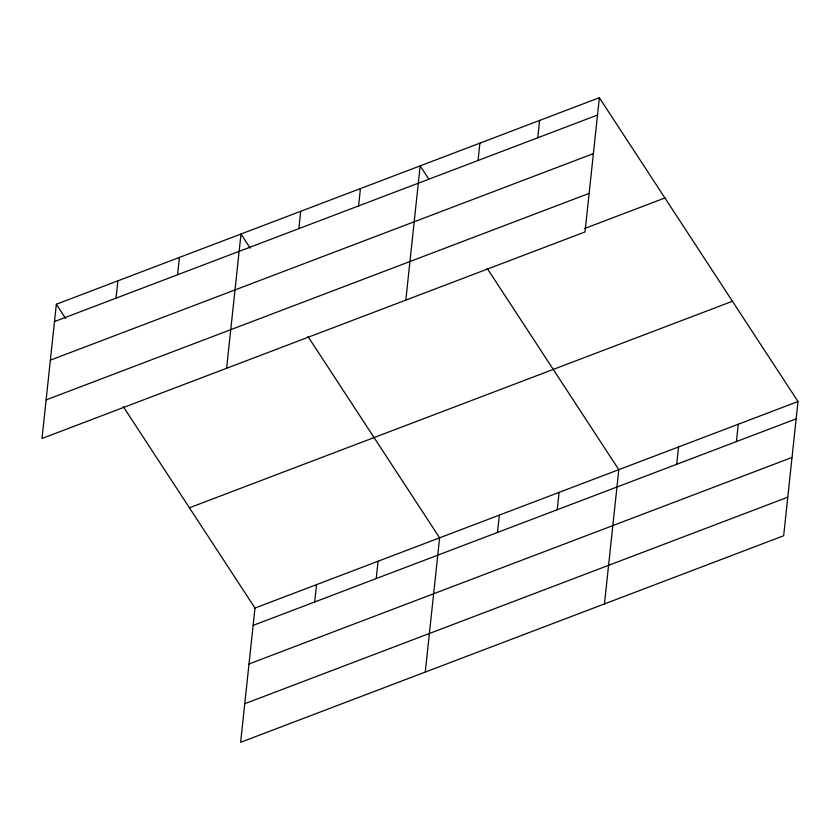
<?xml version="1.0" encoding="UTF-8"?>
<svg xmlns="http://www.w3.org/2000/svg" width="840" height="840" viewBox="0 0 840 840"><rect width="100%" height="100%" fill="white"/><g stroke="black" fill="none" stroke-linecap="round" stroke-linejoin="round"><path stroke-width="1.26" d="M56.343 304.238L42 438.48L585.018 231.956L599.361 97.713L56.343 304.238L65.604 318.402M116.036 298.169L117.883 280.822M177.576 274.764L179.434 257.418M226.622 368.256L240.975 234.014L250.236 248.178M123.302 406.644L254.982 608.045L240.639 742.287L783.657 535.763L798 401.52L599.361 97.713M298.851 228.638L300.699 211.291M314.675 601.976L316.522 584.64M358.586 205.916L360.433 188.58M405.825 300.101L420.168 165.858L428.715 178.941M376.215 578.571L378.074 561.236M478.044 160.482L479.903 143.147M425.261 672.074L439.614 537.831L307.933 336.431M537.779 137.771L539.626 120.425M497.49 532.455L499.338 515.109M557.225 509.733L559.073 492.398M604.453 603.918L618.807 469.675L487.127 268.275M676.683 464.3L678.542 446.964M736.418 441.578L738.266 424.242M54.495 321.573L597.513 115.049M50.368 360.15L593.387 153.626M46.127 399.893L589.134 193.379M584.462 228.564L664.913 197.967M189.43 507.791L732.449 301.266M254.982 608.045L798 401.52M253.134 625.391L796.152 418.866M249.008 663.968L792.025 457.443M244.766 703.71L787.773 497.185"/></g></svg>
